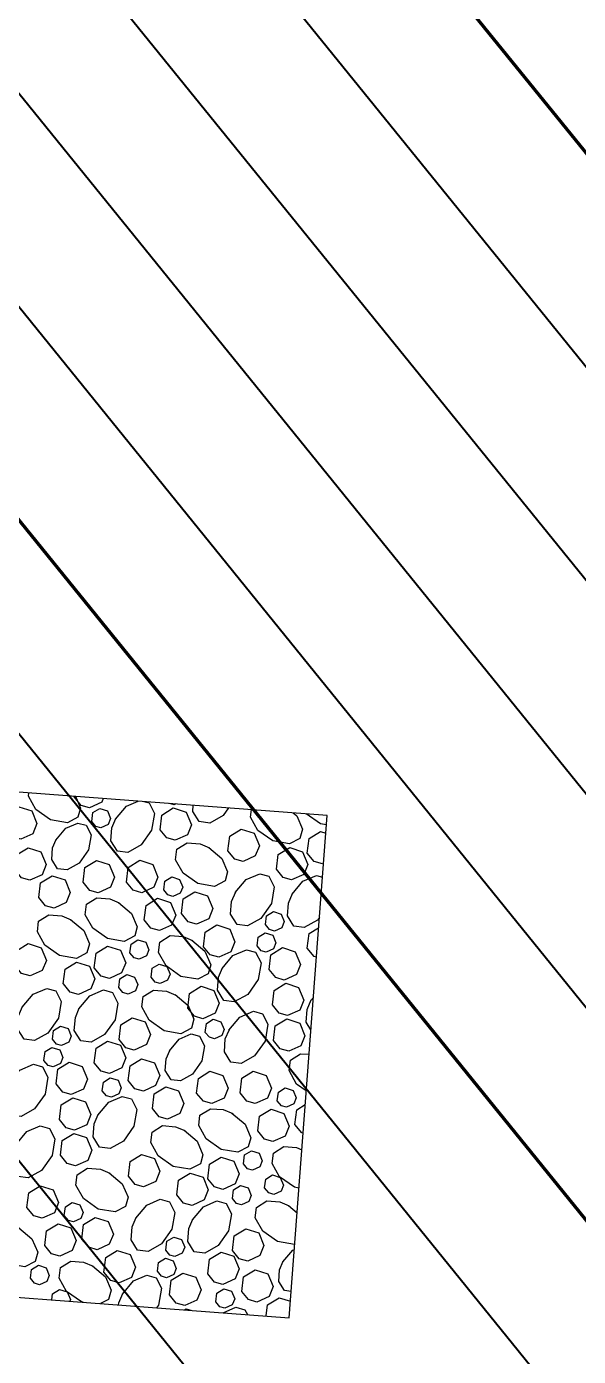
# Model space of a CAD drawing. Header units: feet. Extents: x 6037 to 11520, y 4436 to 7866.
# Drawn here: x 10420.34 to 10432.66, y 5938.33 to 5968.03 of the extents above; entities that cross this region are included whole.
import ezdxf

# ---------------------------------------------------------------- set-up
doc = ezdxf.new("R2010")
doc.units = ezdxf.units.FT
doc.header["$LTSCALE"] = 0.4
doc.header["$MEASUREMENT"] = 0
doc.layers.add('Level 1', color=7, linetype='Continuous')
doc.layers.add('STORM', color=7, linetype='Continuous')

msp = doc.modelspace()

# ---------------------------------------------------------------- linework, layer by layer
at = {"layer": 'Level 1', "color": 5, "linetype": 'Continuous', "lineweight": 70}
for p, q in [((10403.492, 6001.447), (10452.979, 5940.32)), ((10401.951, 5979.512), (10441.321, 5930.882))]:
    msp.add_line(p, q, dxfattribs=at)
at = {"layer": 'Level 1', "color": 5, "linetype": 'Continuous', "lineweight": 40}
for p, q in [((10403.184, 5997.06), (10450.647, 5938.432)), ((10402.875, 5992.673), (10448.316, 5936.545)), ((10402.567, 5988.286), (10445.984, 5934.657)), ((10402.259, 5983.899), (10443.652, 5932.769)), ((10401.642, 5975.125), (10438.989, 5928.994)), ((10401.026, 5966.351), (10434.326, 5925.219))]:
    msp.add_line(p, q, dxfattribs=at)
at = {"layer": 'STORM', "color": 1, "flags": 128}
msp.add_lwpolyline([(10404.614, 5952.111), (10403.766, 5940.891), (10426.207, 5939.195), (10427.055, 5950.415)], close=True, dxfattribs=at)
for points in [[(10421.433, 5950.84), (10421.547, 5950.576), (10421.491, 5950.371), (10421.256, 5950.25), (10420.881, 5950.315), (10420.55, 5950.548), (10420.383, 5950.846), (10420.392, 5950.919)], [(10421.409, 5950.822), (10421.411, 5950.842)], [(10422.055, 5950.793), (10422.021, 5950.707), (10421.748, 5950.585), (10421.56, 5950.638), (10421.41, 5950.823)], [(10422.965, 5950.725), (10423.079, 5950.693), (10423.199, 5950.459), (10423.135, 5950.084), (10422.902, 5949.753), (10422.604, 5949.586), (10422.37, 5949.615), (10422.225, 5949.846), (10422.247, 5950.134), (10422.337, 5950.344)], [(10422.328, 5950.329), (10422.574, 5950.62), (10422.837, 5950.734)], [(10419.874, 5950.12), (10419.913, 5950.446), (10420.171, 5950.605), (10420.458, 5950.513), (10420.576, 5950.23), (10420.486, 5950.004), (10420.212, 5949.882), (10420.025, 5949.936), (10419.874, 5950.12)], [(10421.799, 5950.279), (10421.823, 5950.475), (10421.977, 5950.57), (10422.15, 5950.515), (10422.22, 5950.345), (10422.166, 5950.21), (10422.003, 5950.137), (10421.89, 5950.169), (10421.799, 5950.279)], [(10423.323, 5950.095), (10423.362, 5950.421), (10423.62, 5950.58), (10423.908, 5950.487), (10424.026, 5950.205), (10423.935, 5949.98), (10423.662, 5949.857), (10423.474, 5949.911), (10423.323, 5950.095)], [(10423.678, 5950.671), (10423.638, 5950.653), (10423.538, 5950.681)], [(10424.85, 5950.582), (10424.73, 5950.412), (10424.432, 5950.244), (10424.198, 5950.274), (10424.053, 5950.504), (10424.064, 5950.641)], [(10426.295, 5950.473), (10426.375, 5950.405), (10426.505, 5950.105), (10426.448, 5949.9), (10426.214, 5949.779), (10425.839, 5949.844), (10425.507, 5950.077), (10425.34, 5950.375), (10425.362, 5950.543)], [(10427.038, 5950.201), (10426.907, 5950.224), (10426.585, 5950.451)], [(10420.998, 5949.864), (10421.219, 5950.126), (10421.488, 5950.242), (10421.673, 5950.192), (10421.782, 5949.981), (10421.724, 5949.643), (10421.514, 5949.345), (10421.246, 5949.195), (10421.035, 5949.221), (10420.905, 5949.429), (10420.925, 5949.689), (10421.006, 5949.877)], [(10424.839, 5949.624), (10424.878, 5949.951), (10425.136, 5950.109), (10425.424, 5950.017), (10425.541, 5949.734), (10425.451, 5949.509), (10425.178, 5949.387), (10424.99, 5949.44), (10424.839, 5949.625)], [(10424.413, 5949.699), (10424.704, 5949.454), (10424.833, 5949.155), (10424.777, 5948.949), (10424.542, 5948.829), (10424.168, 5948.893), (10423.836, 5949.126), (10423.669, 5949.424), (10423.699, 5949.658), (10423.93, 5949.803), (10424.218, 5949.781), (10424.428, 5949.691)], [(10426.612, 5949.569), (10426.65, 5949.896), (10426.908, 5950.054), (10427.024, 5950.017)], [(10420.08, 5949.205), (10420.118, 5949.531), (10420.376, 5949.69), (10420.664, 5949.597), (10420.782, 5949.315), (10420.691, 5949.089), (10420.418, 5948.967), (10420.231, 5949.02), (10420.08, 5949.205)], [(10425.921, 5949.211), (10425.96, 5949.537), (10426.218, 5949.695), (10426.506, 5949.603), (10426.623, 5949.32), (10426.533, 5949.095), (10426.26, 5948.973), (10426.072, 5949.026), (10425.921, 5949.211)], [(10426.973, 5949.342), (10426.95, 5949.331), (10426.763, 5949.385), (10426.612, 5949.569)], [(10421.606, 5948.925), (10421.646, 5949.251), (10421.903, 5949.409), (10422.191, 5949.317), (10422.309, 5949.034), (10422.218, 5948.809), (10421.945, 5948.687), (10421.758, 5948.74), (10421.607, 5948.925)], [(10422.575, 5948.926), (10422.614, 5949.253), (10422.871, 5949.411), (10423.16, 5949.319), (10423.277, 5949.036), (10423.186, 5948.811), (10422.914, 5948.688), (10422.726, 5948.742), (10422.575, 5948.926)], [(10420.618, 5948.58), (10420.657, 5948.907), (10420.915, 5949.065), (10421.203, 5948.972), (10421.32, 5948.69), (10421.229, 5948.465), (10420.957, 5948.342), (10420.769, 5948.396), (10420.618, 5948.58)], [(10423.408, 5948.749), (10423.432, 5948.944), (10423.586, 5949.039), (10423.759, 5948.984), (10423.829, 5948.814), (10423.775, 5948.679), (10423.611, 5948.606), (10423.499, 5948.638), (10423.408, 5948.749)], [(10425.004, 5948.69), (10425.249, 5948.98), (10425.548, 5949.11), (10425.754, 5949.053), (10425.874, 5948.818), (10425.81, 5948.444), (10425.577, 5948.113), (10425.279, 5947.945), (10425.045, 5947.975), (10424.9, 5948.206), (10424.922, 5948.494), (10425.012, 5948.704)], [(10426.27, 5948.653), (10426.515, 5948.944), (10426.814, 5949.073), (10426.95, 5949.036)], [(10423.801, 5948.222), (10423.84, 5948.548), (10424.098, 5948.706), (10424.386, 5948.614), (10424.503, 5948.331), (10424.413, 5948.106), (10424.14, 5947.984), (10423.952, 5948.037), (10423.801, 5948.222)], [(10426.882, 5948.132), (10426.842, 5948.076), (10426.545, 5947.909), (10426.311, 5947.938), (10426.166, 5948.169), (10426.188, 5948.457), (10426.278, 5948.667)], [(10422.396, 5948.471), (10422.687, 5948.226), (10422.816, 5947.927), (10422.76, 5947.721), (10422.526, 5947.601), (10422.151, 5947.665), (10421.82, 5947.899), (10421.653, 5948.196), (10421.682, 5948.43), (10421.913, 5948.575), (10422.201, 5948.553), (10422.411, 5948.463)], [(10422.971, 5948.078), (10423.01, 5948.405), (10423.268, 5948.563), (10423.555, 5948.471), (10423.673, 5948.188), (10423.582, 5947.963), (10423.309, 5947.841), (10423.121, 5947.894), (10422.971, 5948.078)], [(10421.327, 5948.092), (10421.619, 5947.846), (10421.748, 5947.547), (10421.691, 5947.341), (10421.457, 5947.22), (10421.082, 5947.285), (10420.751, 5947.518), (10420.584, 5947.816), (10420.613, 5948.05), (10420.844, 5948.195), (10421.132, 5948.173), (10421.342, 5948.083)], [(10425.677, 5947.975), (10425.7, 5948.171), (10425.855, 5948.266), (10426.028, 5948.211), (10426.098, 5948.041), (10426.044, 5947.906), (10425.88, 5947.832), (10425.767, 5947.865), (10425.677, 5947.975)], [(10424.034, 5947.625), (10424.326, 5947.38), (10424.455, 5947.08), (10424.399, 5946.875), (10424.164, 5946.754), (10423.789, 5946.819), (10423.458, 5947.052), (10423.291, 5947.35), (10423.321, 5947.584), (10423.551, 5947.729), (10423.839, 5947.707), (10424.049, 5947.617)], [(10424.294, 5947.482), (10424.333, 5947.809), (10424.591, 5947.967), (10424.879, 5947.875), (10424.997, 5947.592), (10424.906, 5947.367), (10424.633, 5947.244), (10424.445, 5947.298), (10424.294, 5947.482)], [(10425.489, 5947.501), (10425.512, 5947.697), (10425.667, 5947.792), (10425.84, 5947.737), (10425.91, 5947.567), (10425.856, 5947.432), (10425.692, 5947.359), (10425.579, 5947.391), (10425.489, 5947.502)], [(10426.612, 5947.447), (10426.651, 5947.773), (10426.865, 5947.904)], [(10420.082, 5947.066), (10420.121, 5947.392), (10420.379, 5947.551), (10420.667, 5947.458), (10420.785, 5947.176), (10420.694, 5946.95), (10420.421, 5946.828), (10420.233, 5946.881), (10420.083, 5947.066)], [(10421.855, 5947.011), (10421.894, 5947.337), (10422.152, 5947.495), (10422.44, 5947.403), (10422.557, 5947.12), (10422.466, 5946.895), (10422.194, 5946.773), (10422.006, 5946.826), (10421.855, 5947.011)], [(10422.652, 5947.345), (10422.675, 5947.541), (10422.83, 5947.636), (10423.003, 5947.581), (10423.074, 5947.411), (10423.019, 5947.276), (10422.856, 5947.203), (10422.743, 5947.234), (10422.652, 5947.345)], [(10425.757, 5946.975), (10425.797, 5947.301), (10426.054, 5947.46), (10426.342, 5947.367), (10426.46, 5947.084), (10426.369, 5946.859), (10426.096, 5946.737), (10425.909, 5946.79), (10425.758, 5946.975)], [(10426.815, 5947.248), (10426.763, 5947.262), (10426.612, 5947.447)], [(10421.164, 5946.652), (10421.203, 5946.979), (10421.461, 5947.137), (10421.749, 5947.045), (10421.867, 5946.762), (10421.776, 5946.537), (10421.503, 5946.415), (10421.315, 5946.468), (10421.165, 5946.652)], [(10424.707, 5946.994), (10424.952, 5947.285), (10425.252, 5947.414), (10425.457, 5947.358), (10425.578, 5947.123), (10425.513, 5946.748), (10425.28, 5946.417), (10424.982, 5946.25), (10424.748, 5946.279), (10424.603, 5946.51), (10424.625, 5946.798), (10424.715, 5947.009)], [(10422.406, 5946.568), (10422.429, 5946.764), (10422.583, 5946.859), (10422.756, 5946.803), (10422.827, 5946.634), (10422.772, 5946.499), (10422.609, 5946.425), (10422.496, 5946.457), (10422.406, 5946.568)], [(10423.124, 5946.804), (10423.148, 5947), (10423.302, 5947.094), (10423.476, 5947.039), (10423.546, 5946.869), (10423.492, 5946.734), (10423.328, 5946.661), (10423.215, 5946.693), (10423.124, 5946.804)], [(10420.247, 5946.131), (10420.492, 5946.422), (10420.792, 5946.551), (10420.997, 5946.495), (10421.118, 5946.26), (10421.053, 5945.885), (10420.82, 5945.554), (10420.522, 5945.387), (10420.288, 5945.416), (10420.143, 5945.647), (10420.165, 5945.935), (10420.255, 5946.145)], [(10423.943, 5946.112), (10423.982, 5946.438), (10424.24, 5946.597), (10424.528, 5946.505), (10424.645, 5946.222), (10424.555, 5945.996), (10424.282, 5945.874), (10424.094, 5945.927), (10423.943, 5946.112)], [(10425.833, 5946.18), (10425.872, 5946.506), (10426.13, 5946.665), (10426.418, 5946.572), (10426.536, 5946.289), (10426.445, 5946.064), (10426.172, 5945.942), (10425.984, 5945.995), (10425.833, 5946.18)], [(10421.513, 5946.094), (10421.758, 5946.385), (10422.058, 5946.515), (10422.263, 5946.458), (10422.384, 5946.224), (10422.319, 5945.848), (10422.086, 5945.518), (10421.788, 5945.351), (10421.554, 5945.38), (10421.409, 5945.611), (10421.432, 5945.899), (10421.521, 5946.109)], [(10423.66, 5946.411), (10423.951, 5946.165), (10424.081, 5945.866), (10424.025, 5945.66), (10423.79, 5945.539), (10423.415, 5945.604), (10423.084, 5945.838), (10422.917, 5946.135), (10422.946, 5946.369), (10423.177, 5946.514), (10423.465, 5946.492), (10423.675, 5946.402)], [(10426.693, 5945.625), (10426.587, 5945.794), (10426.609, 5946.082), (10426.699, 5946.292)], [(10426.691, 5946.277), (10426.747, 5946.344)], [(10424.862, 5945.618), (10425.108, 5945.909), (10425.407, 5946.039), (10425.613, 5945.983), (10425.733, 5945.748), (10425.669, 5945.373), (10425.436, 5945.042), (10425.138, 5944.875), (10424.904, 5944.904), (10424.759, 5945.135), (10424.781, 5945.423), (10424.871, 5945.633)], [(10420.92, 5945.417), (10420.944, 5945.613), (10421.098, 5945.707), (10421.271, 5945.652), (10421.342, 5945.483), (10421.287, 5945.347), (10421.124, 5945.274), (10421.011, 5945.306), (10420.92, 5945.417)], [(10422.407, 5945.409), (10422.446, 5945.736), (10422.704, 5945.894), (10422.992, 5945.802), (10423.11, 5945.519), (10423.019, 5945.294), (10422.746, 5945.172), (10422.558, 5945.225), (10422.408, 5945.409)], [(10424.333, 5945.569), (10424.357, 5945.765), (10424.511, 5945.86), (10424.684, 5945.804), (10424.754, 5945.635), (10424.7, 5945.5), (10424.536, 5945.426), (10424.424, 5945.458), (10424.333, 5945.569)], [(10425.857, 5945.384), (10425.896, 5945.711), (10426.154, 5945.869), (10426.441, 5945.777), (10426.559, 5945.494), (10426.469, 5945.269), (10426.196, 5945.147), (10426.008, 5945.2), (10425.857, 5945.384)], [(10421.855, 5944.888), (10421.894, 5945.214), (10422.152, 5945.373), (10422.44, 5945.281), (10422.558, 5944.997), (10422.467, 5944.773), (10422.194, 5944.65), (10422.006, 5944.704), (10421.855, 5944.888)], [(10423.532, 5945.154), (10423.752, 5945.415), (10424.022, 5945.532), (10424.207, 5945.481), (10424.316, 5945.27), (10424.258, 5944.932), (10424.048, 5944.635), (10423.78, 5944.484), (10423.569, 5944.511), (10423.439, 5944.718), (10423.458, 5944.978), (10423.539, 5945.167)], [(10420.732, 5944.943), (10420.755, 5945.139), (10420.91, 5945.234), (10421.083, 5945.178), (10421.153, 5945.008), (10421.099, 5944.874), (10420.935, 5944.8), (10420.822, 5944.832), (10420.732, 5944.943)], [(10426.589, 5944.261), (10426.37, 5944.415), (10426.203, 5944.713), (10426.233, 5944.947), (10426.463, 5945.092), (10426.651, 5945.078)], [(10419.95, 5944.435), (10420.195, 5944.726), (10420.495, 5944.856), (10420.7, 5944.799), (10420.821, 5944.565), (10420.757, 5944.19), (10420.523, 5943.859), (10420.225, 5943.692), (10419.992, 5943.721), (10419.847, 5943.952), (10419.869, 5944.24), (10419.959, 5944.45)], [(10421.001, 5944.416), (10421.04, 5944.743), (10421.298, 5944.901), (10421.586, 5944.809), (10421.703, 5944.526), (10421.613, 5944.301), (10421.34, 5944.178), (10421.152, 5944.232), (10421.001, 5944.416)], [(10422.613, 5944.494), (10422.653, 5944.821), (10422.91, 5944.979), (10423.198, 5944.887), (10423.316, 5944.604), (10423.225, 5944.379), (10422.953, 5944.256), (10422.764, 5944.31), (10422.614, 5944.494)], [(10422.034, 5944.262), (10422.058, 5944.458), (10422.213, 5944.553), (10422.385, 5944.498), (10422.456, 5944.328), (10422.402, 5944.193), (10422.238, 5944.119), (10422.125, 5944.151), (10422.034, 5944.262)], [(10424.14, 5944.214), (10424.179, 5944.54), (10424.437, 5944.699), (10424.725, 5944.606), (10424.842, 5944.323), (10424.752, 5944.098), (10424.479, 5943.976), (10424.291, 5944.029), (10424.141, 5944.214)], [(10425.109, 5944.215), (10425.148, 5944.542), (10425.405, 5944.7), (10425.693, 5944.608), (10425.811, 5944.325), (10425.72, 5944.1), (10425.447, 5943.978), (10425.26, 5944.031), (10425.109, 5944.215)], [(10423.152, 5943.869), (10423.191, 5944.196), (10423.449, 5944.354), (10423.736, 5944.262), (10423.854, 5943.979), (10423.763, 5943.754), (10423.491, 5943.632), (10423.303, 5943.685), (10423.152, 5943.869)], [(10425.942, 5944.038), (10425.966, 5944.233), (10426.12, 5944.329), (10426.293, 5944.273), (10426.364, 5944.103), (10426.309, 5943.969), (10426.145, 5943.895), (10426.033, 5943.927), (10425.942, 5944.038)], [(10421.077, 5943.621), (10421.116, 5943.948), (10421.373, 5944.106), (10421.661, 5944.014), (10421.779, 5943.731), (10421.688, 5943.506), (10421.415, 5943.383), (10421.228, 5943.437), (10421.077, 5943.621)], [(10421.934, 5943.719), (10422.179, 5944.01), (10422.479, 5944.139), (10422.684, 5944.082), (10422.805, 5943.848), (10422.741, 5943.473), (10422.507, 5943.142), (10422.209, 5942.975), (10421.975, 5943.004), (10421.831, 5943.235), (10421.853, 5943.523), (10421.943, 5943.733)], [(10424.93, 5943.761), (10425.221, 5943.516), (10425.35, 5943.216), (10425.294, 5943.011), (10425.06, 5942.89), (10424.685, 5942.954), (10424.353, 5943.188), (10424.187, 5943.486), (10424.215, 5943.72), (10424.447, 5943.864), (10424.735, 5943.842), (10424.945, 5943.753)], [(10426.335, 5943.511), (10426.374, 5943.838), (10426.566, 5943.956)], [(10425.504, 5943.368), (10425.543, 5943.694), (10425.801, 5943.853), (10426.089, 5943.76), (10426.207, 5943.477), (10426.116, 5943.252), (10425.843, 5943.13), (10425.655, 5943.183), (10425.505, 5943.367)], [(10420.106, 5943.06), (10420.351, 5943.351), (10420.65, 5943.48), (10420.856, 5943.424), (10420.977, 5943.189), (10420.912, 5942.815), (10420.679, 5942.483), (10420.381, 5942.316), (10420.147, 5942.346), (10420.003, 5942.576), (10420.024, 5942.865), (10420.114, 5943.075)], [(10421.1, 5942.826), (10421.139, 5943.152), (10421.397, 5943.31), (10421.685, 5943.218), (10421.803, 5942.935), (10421.712, 5942.71), (10421.439, 5942.588), (10421.251, 5942.641), (10421.1, 5942.826)], [(10423.861, 5943.381), (10424.152, 5943.136), (10424.282, 5942.836), (10424.225, 5942.63), (10423.991, 5942.51), (10423.616, 5942.575), (10423.285, 5942.808), (10423.118, 5943.106), (10423.147, 5943.34), (10423.378, 5943.485), (10423.666, 5943.462), (10423.876, 5943.373)], [(10426.518, 5943.317), (10426.486, 5943.327), (10426.335, 5943.511)], [(10426.426, 5942.091), (10426.323, 5942.108), (10425.992, 5942.341), (10425.825, 5942.639), (10425.854, 5942.873), (10426.085, 5943.018), (10426.373, 5942.996), (10426.49, 5942.946)], [(10422.616, 5942.355), (10422.655, 5942.682), (10422.913, 5942.84), (10423.201, 5942.748), (10423.319, 5942.465), (10423.228, 5942.24), (10422.955, 5942.117), (10422.767, 5942.171), (10422.616, 5942.355)], [(10424.389, 5942.3), (10424.428, 5942.626), (10424.685, 5942.784), (10424.974, 5942.692), (10425.091, 5942.409), (10425, 5942.184), (10424.727, 5942.062), (10424.54, 5942.115), (10424.389, 5942.3)], [(10425.186, 5942.634), (10425.209, 5942.83), (10425.364, 5942.925), (10425.537, 5942.87), (10425.607, 5942.7), (10425.553, 5942.565), (10425.389, 5942.492), (10425.276, 5942.524), (10425.186, 5942.634)], [(10422.19, 5942.43), (10422.481, 5942.185), (10422.611, 5941.885), (10422.554, 5941.679), (10422.32, 5941.559), (10421.945, 5941.623), (10421.614, 5941.857), (10421.446, 5942.155), (10421.476, 5942.388), (10421.707, 5942.533), (10421.995, 5942.512), (10422.205, 5942.422)], [(10423.698, 5941.941), (10423.737, 5942.268), (10423.995, 5942.426), (10424.283, 5942.334), (10424.401, 5942.051), (10424.31, 5941.826), (10424.037, 5941.704), (10423.849, 5941.757), (10423.698, 5941.941)], [(10425.658, 5942.093), (10425.682, 5942.289), (10425.837, 5942.384), (10426.009, 5942.328), (10426.08, 5942.159), (10426.025, 5942.024), (10425.862, 5941.95), (10425.749, 5941.982), (10425.658, 5942.093)], [(10420.352, 5941.657), (10420.391, 5941.983), (10420.649, 5942.142), (10420.937, 5942.049), (10421.055, 5941.766), (10420.964, 5941.541), (10420.691, 5941.419), (10420.503, 5941.473), (10420.352, 5941.657)], [(10424.939, 5941.857), (10424.963, 5942.053), (10425.117, 5942.148), (10425.29, 5942.093), (10425.361, 5941.923), (10425.306, 5941.788), (10425.143, 5941.714), (10425.03, 5941.746), (10424.939, 5941.857)], [(10422.781, 5941.42), (10423.026, 5941.711), (10423.325, 5941.84), (10423.531, 5941.784), (10423.652, 5941.549), (10423.587, 5941.175), (10423.354, 5940.843), (10423.056, 5940.677), (10422.822, 5940.706), (10422.677, 5940.937), (10422.7, 5941.225), (10422.789, 5941.435)], [(10424.047, 5941.383), (10424.292, 5941.674), (10424.591, 5941.804), (10424.797, 5941.748), (10424.918, 5941.513), (10424.853, 5941.138), (10424.62, 5940.807), (10424.322, 5940.64), (10424.088, 5940.669), (10423.943, 5940.9), (10423.965, 5941.188), (10424.055, 5941.398)], [(10426.331, 5940.832), (10426.324, 5940.829), (10425.949, 5940.894), (10425.618, 5941.127), (10425.451, 5941.425), (10425.48, 5941.659), (10425.711, 5941.804), (10425.999, 5941.781), (10426.209, 5941.692)], [(10421.185, 5941.479), (10421.209, 5941.675), (10421.363, 5941.77), (10421.536, 5941.715), (10421.607, 5941.545), (10421.552, 5941.41), (10421.388, 5941.337), (10421.276, 5941.369), (10421.185, 5941.479)], [(10426.194, 5941.7), (10426.384, 5941.54)], [(10420.173, 5941.202), (10420.464, 5940.957), (10420.594, 5940.658), (10420.538, 5940.452), (10420.303, 5940.332), (10419.928, 5940.396), (10419.597, 5940.629), (10419.43, 5940.927), (10419.459, 5941.161), (10419.69, 5941.306), (10419.978, 5941.284), (10420.188, 5941.194)], [(10420.748, 5940.809), (10420.787, 5941.136), (10421.045, 5941.294), (10421.332, 5941.202), (10421.45, 5940.918), (10421.36, 5940.694), (10421.087, 5940.571), (10420.899, 5940.625), (10420.748, 5940.809)], [(10421.578, 5940.952), (10421.617, 5941.279), (10421.875, 5941.437), (10422.163, 5941.345), (10422.281, 5941.062), (10422.19, 5940.837), (10421.917, 5940.715), (10421.73, 5940.768), (10421.578, 5940.952)], [(10423.454, 5940.706), (10423.477, 5940.902), (10423.632, 5940.997), (10423.805, 5940.941), (10423.876, 5940.772), (10423.821, 5940.637), (10423.657, 5940.563), (10423.545, 5940.595), (10423.454, 5940.706)], [(10424.941, 5940.699), (10424.98, 5941.025), (10425.238, 5941.183), (10425.526, 5941.091), (10425.644, 5940.808), (10425.553, 5940.583), (10425.28, 5940.461), (10425.092, 5940.514), (10424.941, 5940.699)], [(10422.071, 5940.213), (10422.111, 5940.539), (10422.368, 5940.698), (10422.656, 5940.605), (10422.774, 5940.322), (10422.683, 5940.097), (10422.41, 5939.975), (10422.223, 5940.028), (10422.072, 5940.213)], [(10424.389, 5940.177), (10424.428, 5940.504), (10424.686, 5940.662), (10424.974, 5940.57), (10425.091, 5940.287), (10425.001, 5940.062), (10424.728, 5939.94), (10424.54, 5939.993), (10424.389, 5940.178)], [(10426.066, 5940.443), (10426.286, 5940.705), (10426.322, 5940.72)], [(10420.429, 5940.076), (10420.453, 5940.272), (10420.608, 5940.367), (10420.78, 5940.311), (10420.851, 5940.141), (10420.796, 5940.007), (10420.633, 5939.933), (10420.52, 5939.965), (10420.429, 5940.076)], [(10421.605, 5939.543), (10421.566, 5939.55), (10421.235, 5939.783), (10421.068, 5940.08), (10421.098, 5940.315), (10421.329, 5940.46), (10421.617, 5940.437), (10421.827, 5940.348)], [(10421.812, 5940.356), (10422.103, 5940.111), (10422.232, 5939.811), (10422.176, 5939.606), (10421.997, 5939.513)], [(10423.266, 5940.232), (10423.29, 5940.428), (10423.444, 5940.523), (10423.617, 5940.468), (10423.687, 5940.298), (10423.633, 5940.163), (10423.469, 5940.09), (10423.356, 5940.121), (10423.266, 5940.232)], [(10426.251, 5939.781), (10426.103, 5939.8), (10425.973, 5940.007), (10425.993, 5940.267), (10426.073, 5940.456)], [(10422.484, 5939.724), (10422.729, 5940.016), (10423.029, 5940.145), (10423.234, 5940.089), (10423.355, 5939.854), (10423.29, 5939.479), (10423.248, 5939.419)], [(10423.535, 5939.705), (10423.574, 5940.032), (10423.832, 5940.19), (10424.12, 5940.098), (10424.238, 5939.815), (10424.147, 5939.59), (10423.874, 5939.468), (10423.686, 5939.521), (10423.535, 5939.705)], [(10425.147, 5939.784), (10425.186, 5940.11), (10425.444, 5940.268), (10425.732, 5940.176), (10425.85, 5939.893), (10425.759, 5939.668), (10425.486, 5939.546), (10425.299, 5939.599), (10425.147, 5939.784)], [(10420.909, 5939.595), (10420.925, 5939.73), (10421.08, 5939.825), (10421.252, 5939.77), (10421.323, 5939.6), (10421.309, 5939.565)], [(10422.399, 5939.483), (10422.403, 5939.529), (10422.493, 5939.739)], [(10424.568, 5939.552), (10424.592, 5939.747), (10424.746, 5939.842), (10424.919, 5939.787), (10424.99, 5939.617), (10424.936, 5939.482), (10424.772, 5939.409), (10424.659, 5939.441), (10424.568, 5939.551)], [(10424.731, 5939.307), (10425.013, 5939.428), (10425.218, 5939.372), (10425.273, 5939.266)], [(10425.694, 5939.234), (10425.725, 5939.485), (10425.982, 5939.643), (10426.235, 5939.562)], [(10423.869, 5939.372), (10423.907, 5939.395), (10424.014, 5939.361)]]:
    msp.add_lwpolyline(points, dxfattribs=at)

doc.saveas('drawing.dxf')
